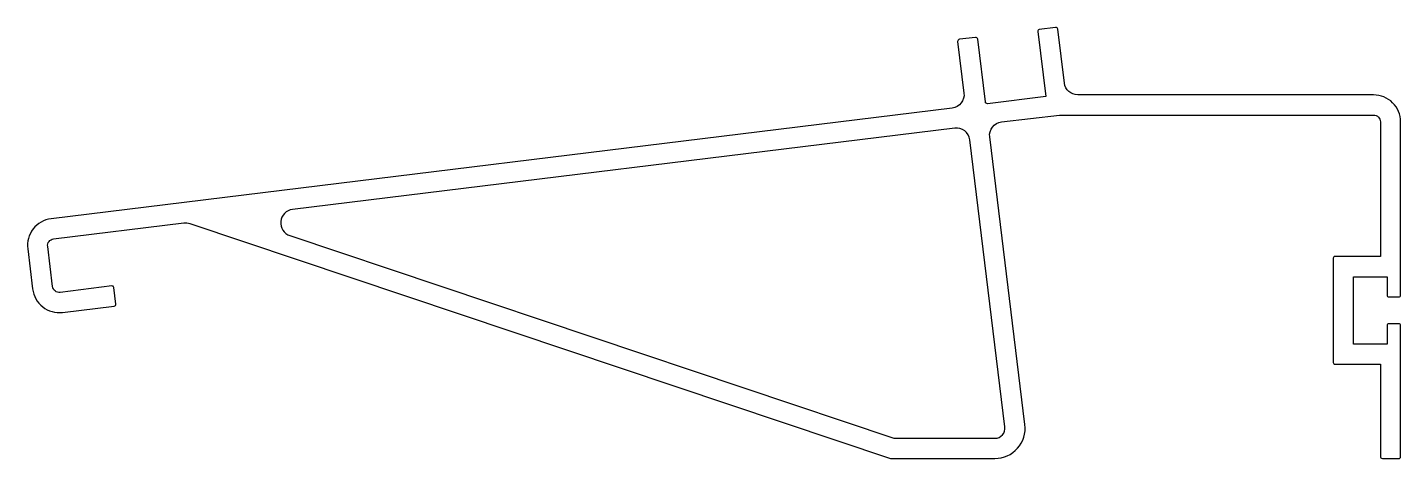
# Model space of a CAD drawing. Extents: x 801 to 1005, y 638 to 702.
import ezdxf

# ---------------------------------------------------------------- set-up
doc = ezdxf.new("R2010")
doc.units = 0
doc.layers.get('0').update_dxf_attribs({"linetype": 'CONTINUOUS'})

msp = doc.modelspace()

# ---------------------------------------------------------------- linework, layer by layer
at = {"color": 7}
for points in [[(953.9, 701.57, 0.414214), (953.57, 701.84), (951.14, 701.54, 0.414214), (950.92, 701.26), (952.11, 691.58), (943.47, 690.52, -0.414214), (943.14, 690.78), (941.99, 700.11, 0.414214), (941.66, 700.37), (939.28, 700.08, 0.414214), (939.01, 699.75), (939.95, 692.1, -0.414214), (938.21, 689.88), (804.22, 673.42, 0.414214), (800.74, 668.97), (801.47, 663.01, 0.414214), (805.92, 659.53), (813.62, 660.47, 0.414214), (813.83, 660.75), (813.53, 663.23, 0.414214), (813.25, 663.45), (805.56, 662.5, -0.414214), (804.44, 663.38), (803.71, 669.33, -0.414214), (804.58, 670.45), (823.98, 672.83, -0.11184), (824.86, 672.74), (929.05, 637.83), (944.55, 637.83, 0.450467), (949.02, 642.87), (943.78, 685.58, -0.415599), (945.53, 687.81), (954.17, 688.83), (1000.86, 688.83, -0.414214), (1001.86, 687.83), (1001.86, 667.83), (995.11, 667.83, 0.414214), (994.86, 667.58), (994.86, 652.08, 0.414214), (995.11, 651.83), (1001.86, 651.83), (1001.86, 638.13, 0.414214), (1002.16, 637.83), (1004.61, 637.83, 0.414214), (1004.86, 638.08), (1004.86, 657.58, 0.414214), (1004.61, 657.83), (1003.11, 657.83, 0.414214), (1002.86, 657.58), (1002.86, 654.83), (997.86, 654.83), (997.86, 664.83), (1002.86, 664.83), (1002.86, 662.08, 0.414214), (1003.11, 661.83), (1004.61, 661.83, 0.414214), (1004.86, 662.08), (1004.86, 687.83, 0.414214), (1000.86, 691.83), (956.87, 691.83, -0.378866), (954.88, 693.58)], [(938.58, 686.9), (840.11, 674.81, 0.79882), (839.72, 670.93), (929.54, 640.83), (944.55, 640.83, 0.450467), (946.04, 642.51), (940.81, 685.16, 0.414214)]]:
    msp.add_lwpolyline(points, format="xyb", close=True, dxfattribs=at)

doc.saveas('drawing.dxf')
